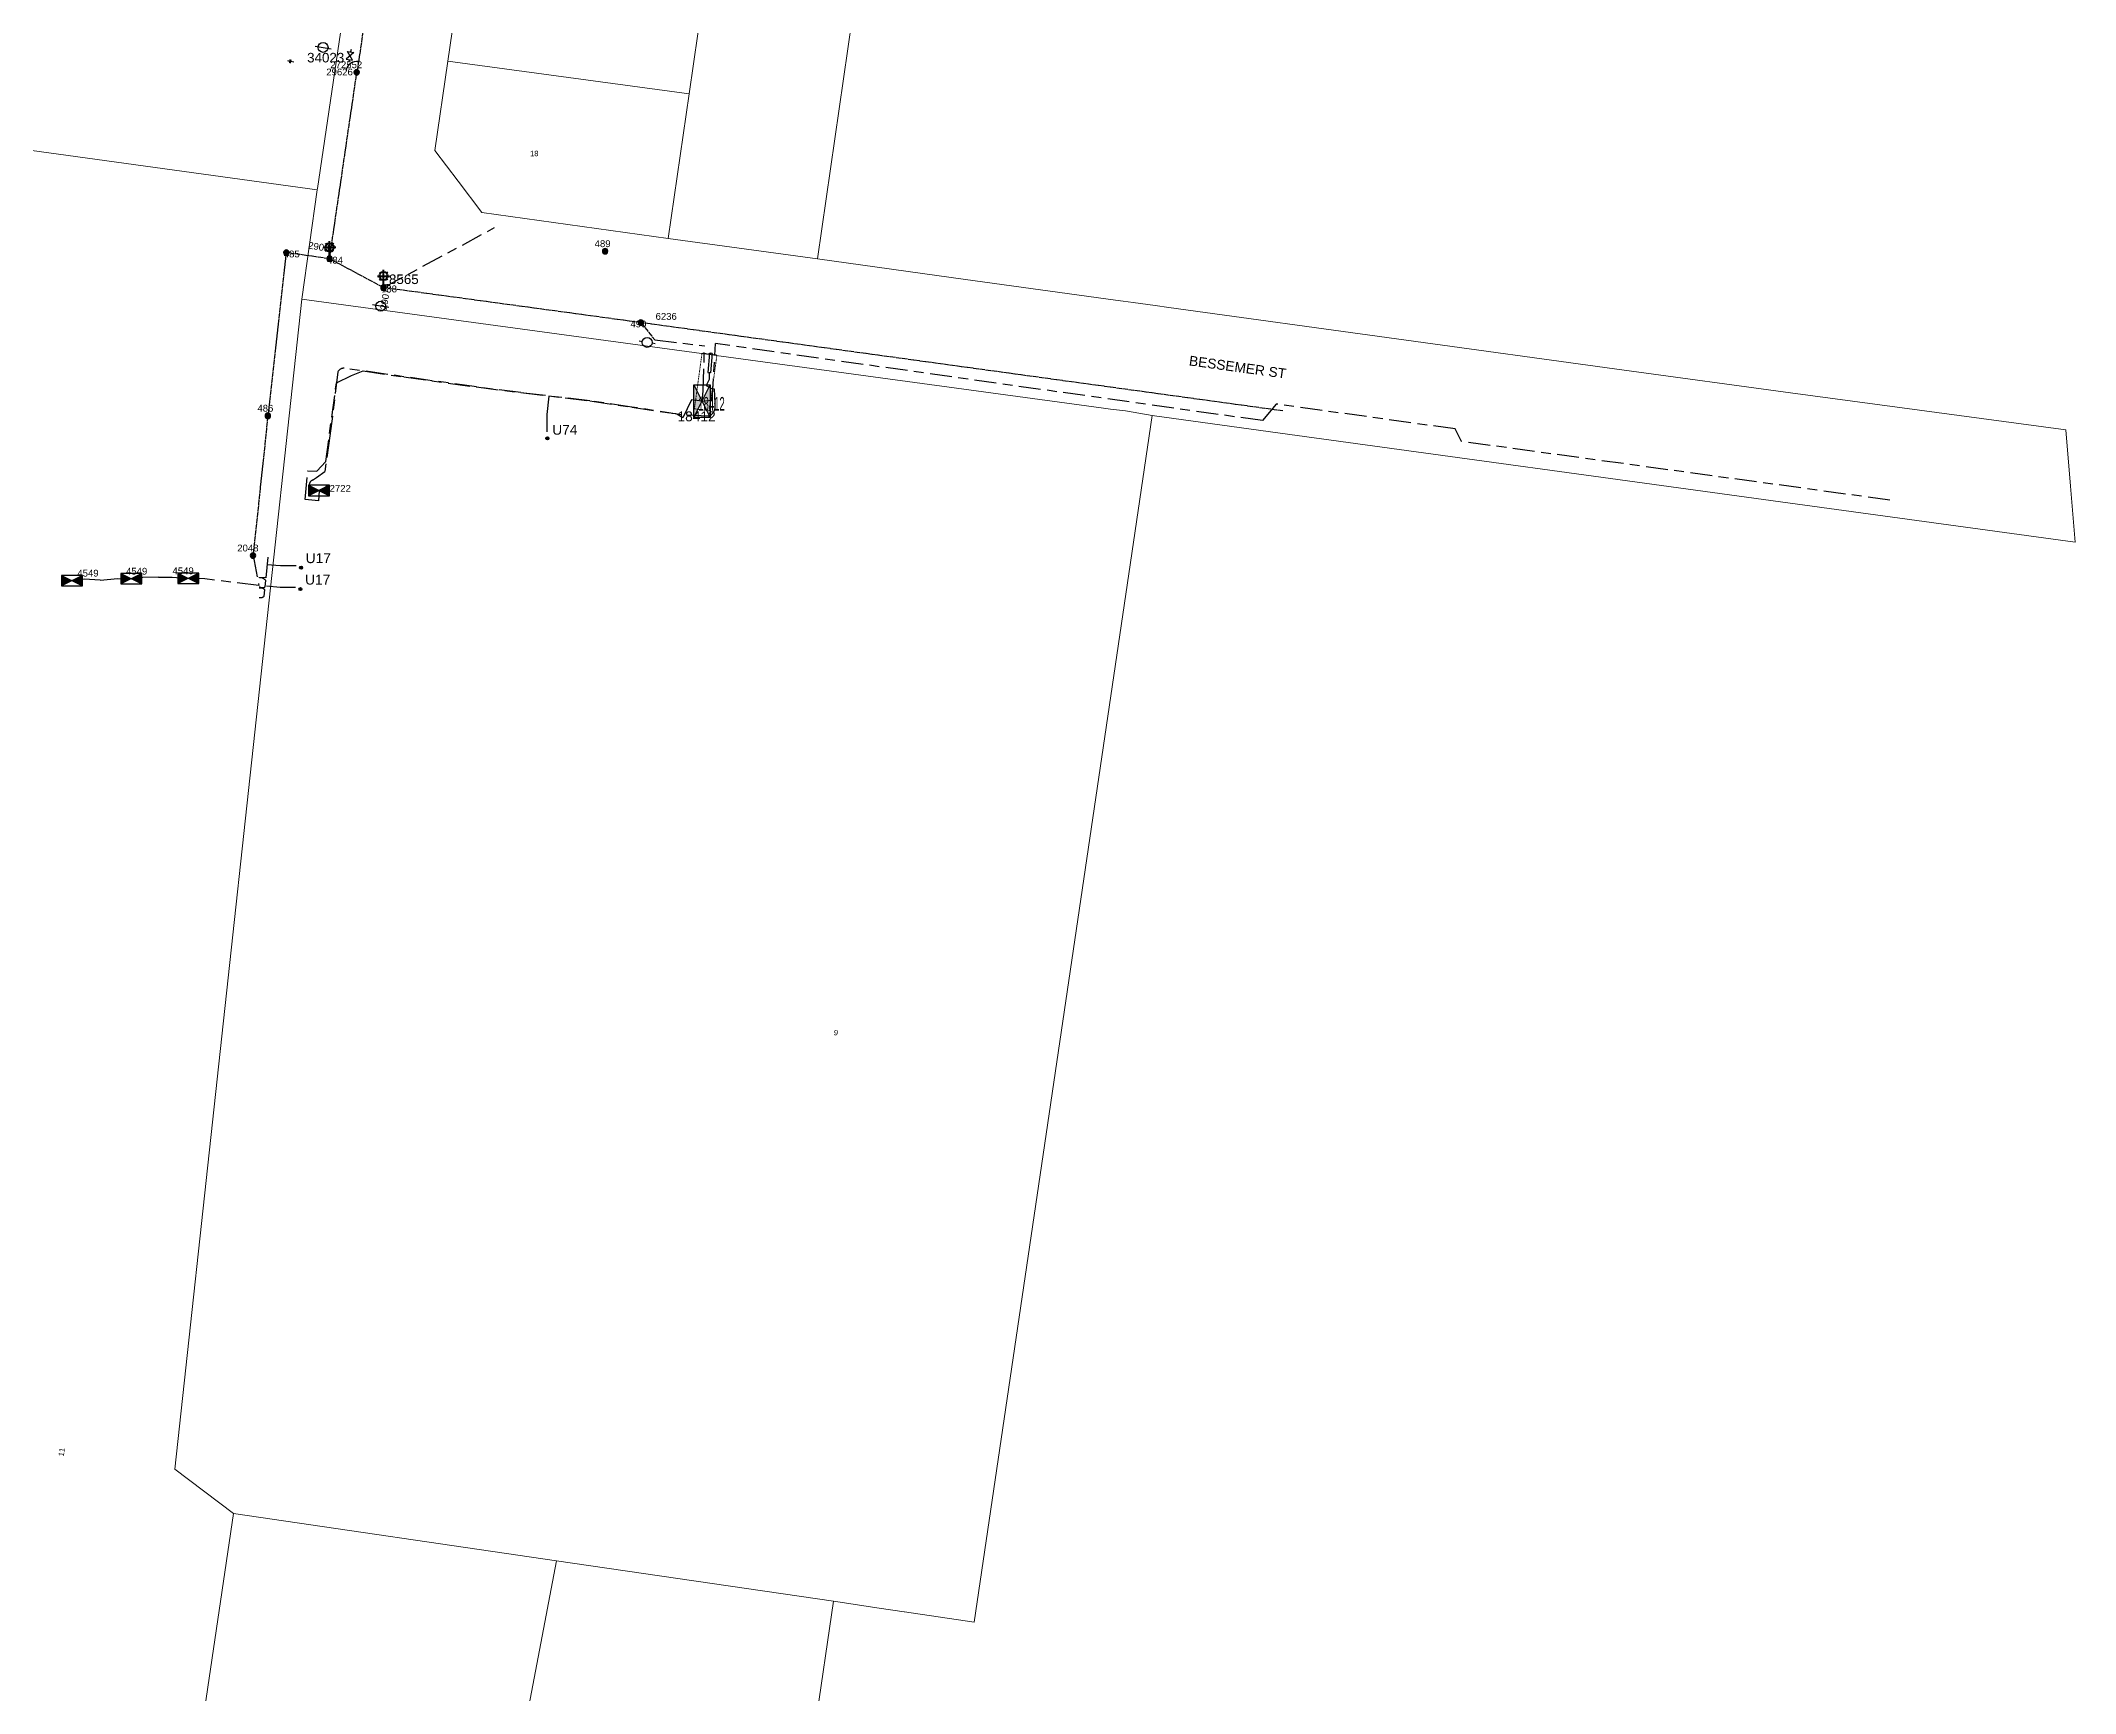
# Model space of a CAD drawing. Header units: metres. Extents: x 305195 to 309187, y 6261447 to 6263623.
# Drawn here: x 305990.3 to 306362.5, y 6262577.3 to 6262879.7 of the extents above; entities that cross this region are included whole.
import ezdxf
from ezdxf.enums import TextEntityAlignment as Align

# ---------------------------------------------------------------- set-up
doc = ezdxf.new("R2010")
doc.units = ezdxf.units.M
for name, pattern in [('Cable Exist OH', [1, 1, 0]), ('Cable Exist UG', [8.2, 4, -1.2, 1.8, -1.2]), ('HIDDEN', [0.375, 0.25, -0.125]), ('HIDDEN2', [0.1875, 0.125, -0.0625])]:
    doc.linetypes.add(name, pattern=pattern)
doc.layers.get('0').update_dxf_attribs({"color": 6})
for name, color, linetype, lineweight in [('Cadastre Land Parcels_SP_EXT', 9, 'Continuous', 5), ('Cadastre Other Property_SP_EXT', 9, 'HIDDEN', 5), ('Cadastre Roads_SP_EXT', 9, 'Continuous', 5)]:
    doc.layers.add(name, color=color, linetype=linetype, lineweight=lineweight)
for name, color, linetype in [('Duct_SP_EXT', 7, 'Continuous'), ('Equip_SP_HV_EXT', 7, 'Continuous'), ('Equip_SP_SL_EXT', 7, 'Continuous'), ('Mains_HV_EXT', 7, 'Continuous'), ('Sub_SP_EXT', 7, 'Continuous'), ('SupportsOH_SP_TR_HV_LV_SL_EXT', 7, 'Continuous'), ('Trench_SP_EXT', 7, 'Continuous')]:
    doc.layers.add(name, color=color, linetype=linetype)
doc.styles.add('HVSW_LABEL', font='arial.ttf')
doc.styles.add('iecARIAL', font='arial.ttf', dxfattribs={"height": 2})
doc.styles.add('POLE_LABEL', font='arial.ttf')
doc.styles.get("Standard").update_dxf_attribs({"font": 'arial.ttf'})

# ---------------------------------------------------------------- blocks, each defined once
blk = doc.blocks.new('SUB_PADMOUNT_EXT')
for points in [[(0, 0), (-3.84, 1.92), (-3.84, -1.92)], [(0, 0), (3.84, 1.92), (3.84, -1.92)]]:
    blk.add_hatch(color=256).paths.add_polyline_path(points)
for p, q in [((3.84, 1.92), (-3.84, -1.92)), ((-3.84, 1.92), (3.84, -1.92))]:
    blk.add_line(p, q)
blk.add_lwpolyline([(-3.84, -1.92), (3.84, -1.92), (3.84, 1.92), (-3.84, 1.92)], close=True)
for tag, height, flags, p in [('STREET_CODE', 0.2, 9, (1.5, 0)), ('ASSET_NUM', 2.5, 8, (2, 2)), ('CONSTRUCTED_VOLTAGE', 0.2, 9, (1.5, -0.2)), ('OPERATING_VOLTAGE', 0.2, 9, (1.5, -0.6)), ('ORIENTATION', 0.2, 9, (1.5, -0.8)), ('OWNED_BY', 0.2, 9, (1.5, -1)), ('OPERATED_BY', 0.2, 9, (1.5, -1.2)), ('SECONDARY_VOLTAGE', 0.2, 9, (1.5, -1.6)), ('STATE', 0.2, 9, (1.5, -1.8)), ('SUBSTATION_TYPE', 0.2, 9, (1.5, -2.2)), ('STREETNAME', 0.2, 9, (1.5, -3)), ('SUBURB', 0.2, 9, (1.5, -3.2)), ('Z', 0.2, 1, (1.5, -3.6)), ('NO_PHASES', 0.2, 9, (1.5, -0.4)), ('MAINTAINED_BY', 0.2, 9, (1.5, -1.4)), ('PARENT', 0.2, 9, (1.5, -2)), ('USAGE', 0.2, 9, (1.5, -2.4)), ('LEGEND', 0.2, 9, (1.5, -2.6)), ('LOCATION', 0.2, 9, (1.5, -2.8)), ('NOTES', 0.2, 9, (1.5, -3.4))]:
    blk.add_attdef(tag, text='', height=height, dxfattribs=dict(flags=flags)).set_placement(p, align=Align.MIDDLE_LEFT)
blk = doc.blocks.new('SL_LANTERN_EXT')
at = {"lineweight": 40}
for p, q in [((-2.25, 4.22), (2.25, 4.22)), ((-1.46, 5.68), (-1.06, 5.28)), ((-1.46, 2.76), (-1.06, 3.16)), ((0, 1.97), (0, 6.47)), ((0, 0), (0, 2.72)), ((1.46, 5.68), (1.06, 5.28)), ((1.46, 2.76), (1.06, 3.16))]:
    blk.add_line(p, q, dxfattribs=at)
blk.add_circle((0, 4.22), 1.5, dxfattribs=at)
at = {"style": 'iecARIAL', "flags": 8}
blk.add_attdef('ASSET_NUM', (1.5, 1.5), '', height=2.5, dxfattribs=at)
for tag, p, height, flags in [('OPERATING_VOLTAGE', (0.98, -1.65), 0.2, 9), ('ORIENTATION', (0.98, -1.85), 0.2, 9), ('OWNED_BY', (0.98, -2.05), 0.2, 9), ('STATE', (0.98, -2.25), 0.2, 9), ('CONSTRUCTED_VOLTAGE', (0.98, -0.65), 0.2, 9), ('CONTROL_TYPE', (0.98, -0.85), 0.2, 9), ('LANTERN_PURPOSE', (0.98, -1.05), 0.2, 9), ('LANTERN_TYPE', (0.98, -1.25), 0.2, 9), ('NO_PHASES', (0.98, -1.45), 0.2, 9), ('USAGE', (0.98, -2.45), 0.2, 9), ('CEXIST', (0.98, -2.65), 0.2, 9), ('CNEW', (0.98, -2.85), 0.2, 9), ('CNUMBER', (0.98, -3.05), 0.2, 9), ('CREMOVE', (0.98, -3.25), 0.2, 9), ('CREPLACE', (0.98, -3.45), 0.2, 9), ('LKINGHEIGHT', (0.98, -3.65), 0.2, 9), ('LBRACKET', (0.98, -3.85), 0.2, 9), ('LBRACKETVOCAB', (0.98, -4.05), 0.2, 9), ('LCATEGORY', (0.98, -4.25), 0.2, 9), ('LCHARGE1', (0.98, -4.45), 0.2, 9), ('LCHARGE1PERCENT', (0.98, -4.65), 0.2, 9), ('LCHARGE2', (0.98, -4.85), 0.2, 9), ('LCHARGE2PERCENT', (0.98, -5.05), 0.2, 9), ('LCHARGE3', (0.98, -5.25), 0.2, 9), ('LCHARGE3PERCENT', (0.98, -5.45), 0.2, 9), ('LEXIST', (0.98, -5.65), 0.2, 9), ('LLAMP', (0.98, -5.85), 0.2, 9), ('LLAMPVOCAB', (0.98, -6.05), 0.2, 9), ('LMAST', (0.98, -6.25), 0.2, 9), ('LMASTVOCAB', (0.98, -6.45), 0.2, 9), ('LNEW', (0.98, -6.65), 0.2, 9), ('LANTNUMBER', (0.98, -6.85), 0.2, 9), ('LOUTREACH', (0.98, -7.25), 0.2, 9), ('LOUTREACHVOCAB', (0.98, -7.45), 0.2, 9), ('LNUMBER', (2.18, -3.25), 2.5, 8), ('STREETNAME', (0.98, -9.25), 0.2, 9), ('SUBURB', (0.98, -9.45), 0.2, 1), ('LRATECODE', (0.98, -7.65), 0.2, 9), ('LREMOVE', (0.98, -7.85), 0.2, 9), ('LREPLACE', (0.98, -8.05), 0.2, 9), ('LTYPE', (0.98, -8.25), 0.2, 9), ('LTYPEVOCAB', (0.98, -8.45), 0.2, 9), ('LEGEND', (0.98, -8.65), 0.2, 9), ('LOCATION', (0.98, -8.85), 0.2, 9), ('NOTES', (0.98, -9.05), 0.2, 9)]:
    blk.add_attdef(tag, p, '', height=height, dxfattribs=dict(flags=flags))
blk = doc.blocks.new('POLE_EXT')
blk.add_hatch(color=256).paths.add_polyline_path([(-1, 0, 1), (1, 0, 1)])
blk.add_lwpolyline([(-1, 0, 1), (1, 0, 1)], format="xyb", close=True)
for tag, height, flags, p in [('pNumber', 2.5, 8, (-17.84, 2.07)), ('OWNED_BY', 0.2, 9, (1.35, -0.4)), ('SPECIAL_USE', 0.2, 9, (1.35, -0.8)), ('STATE', 0.2, 9, (1.35, -1)), ('cLV', 0.2, 9, (1.35, -1.4)), ('hDepth', 0.2, 9, (1.35, -1.6)), ('hDia', 0.2, 9, (1.35, -1.8)), ('cHV', 0.2, 9, (1.35, -2)), ('cLinedev', 0.2, 9, (1.35, -3.4)), ('pExisting', 0.2, 9, (1.35, -3.8)), ('pFooting', 0.2, 9, (1.35, -4.4)), ('pNew', 0.2, 9, (1.35, -4.6)), ('pRelocate', 0.2, 9, (1.35, -5)), ('pRemove', 0.2, 9, (1.35, -5.2)), ('pReplace', 0.2, 9, (1.35, -5.4)), ('pStay', 0.2, 9, (1.35, -5.6)), ('pType', 0.2, 9, (1.35, -5.8)), ('cspan', 0.2, 9, (1.35, -6)), ('STREETNAME', 0.2, 9, (1.35, -6.2)), ('SUBURB', 0.2, 9, (1.35, -6.4)), ('OPERATED_BY', 0.2, 9, (1.36, -7.01)), ('PARENT', 0.2, 9, (1.35, -0.6)), ('USAGE', 0.2, 9, (1.35, -1.2)), ('LBRACKET', 0.2, 9, (1.35, -2.2)), ('LExisting', 0.2, 9, (1.35, -2.4)), ('LANTNUMBER', 0.2, 9, (1.35, -2.6)), ('LOther', 0.2, 9, (1.35, -2.8)), ('LRemove', 0.2, 9, (1.35, -3)), ('LEGEND', 0.2, 9, (1.35, -3.2)), ('LOCATION', 0.2, 9, (1.35, -3.6)), ('PFNUMBER', 0.2, 9, (1.35, -4)), ('NEWPFNUMBER', 0.2, 9, (1.35, -4.2)), ('NOTES', 0.2, 9, (1.35, -6.6)), ('MAINTAINED_BY', 0.2, 9, (1.36, -6.81))]:
    blk.add_attdef(tag, text='', height=height, dxfattribs=dict(flags=flags)).set_placement(p, align=Align.MIDDLE_LEFT)
at = {"style": 'POLE_LABEL'}
for tag, height, flags, p in [('STRUCTURE_PLANT_NUMBER', 0.2, 9, (1.35, 0.03)), ('ASSET_NUM', 2.5, 8, (2, 2)), ('STREET_CODE', 0.2, 9, (1.35, -0.2))]:
    blk.add_attdef(tag, text='', height=height, dxfattribs=dict(at, flags=flags)).set_placement(p, align=Align.MIDDLE_LEFT)
at = {"flags": 1}
blk.add_attdef('Z', (1.35, -7.33), '', height=0.2, dxfattribs=at)
blk = doc.blocks.new('HV_ABS_OPEN_EXT')
for p, q in [((-3, 6.87), (-1.8, 6.87)), ((1.8, 6.87), (3, 6.87))]:
    blk.add_line(p, q)
blk.add_circle((0, 6.87), 1.8)
for tag, height, flags, p in [('STREET_CODE', 0.2, 9, (1.5, 0)), ('ASSET_NUM', 2.5, 8, (2, 2)), ('ACTUAL_STATUS', 0.2, 9, (1.5, -0.2)), ('CONSTRUCTED_VOLTAGE', 0.2, 9, (1.5, -0.4)), ('OPERATING_VOLTAGE', 0.2, 9, (1.5, -0.8)), ('ORIENTATION', 0.2, 9, (1.5, -1)), ('OWNED_BY', 0.2, 9, (1.5, -1.2)), ('STATE', 0.2, 9, (1.5, -1.4)), ('SWITCH_TYPE', 0.2, 9, (1.5, -1.6)), ('STREETNAME', 0.2, 9, (1.5, -2.4)), ('SUBURB', 0.2, 9, (1.5, -2.6)), ('OPERATED_BY', 0.2, 9, (1.5, -3.2)), ('Z', 0.2, 1, (1.5, -3.6)), ('NO_PHASES', 0.2, 9, (1.5, -0.6)), ('USAGE', 0.2, 9, (1.5, -1.8)), ('LEGEND', 0.2, 9, (1.5, -2)), ('LOCATION', 0.2, 9, (1.5, -2.2)), ('NOTES', 0.2, 9, (1.5, -2.8)), ('MAINTAINED_BY', 0.2, 9, (1.5, -3)), ('LABEL_ALIGNMENT', 0.2, 9, (1.5, -3.4))]:
    blk.add_attdef(tag, text='', height=height, dxfattribs=dict(flags=flags)).set_placement(p, align=Align.MIDDLE_LEFT)
blk = doc.blocks.new('HV_ABS_CLOSED_EXT')
blk.add_line((-3, 6.87), (3, 6.87))
blk.add_circle((0, 6.87), 1.8)
at = {"flags": 1}
blk.add_attdef('Z', (0, 0), '', height=0.2, dxfattribs=at)
at = {"style": 'HVSW_LABEL'}
for tag, height, flags, p in [('ASSET_NUM', 3.5, 8, (2, 2)), ('STREET_CODE', 0.2, 9, (0, -0.2))]:
    blk.add_attdef(tag, text='', height=height, dxfattribs=dict(at, flags=flags)).set_placement(p, align=Align.MIDDLE_LEFT)
at = {"flags": 9}
for tag, p in [('ACTUAL_STATUS', (0, -0.4)), ('CONSTRUCTED_VOLTAGE', (0, -0.6)), ('OPERATING_VOLTAGE', (0, -1)), ('ORIENTATION', (0, -1.2)), ('OWNED_BY', (0, -1.4)), ('STATE', (0, -1.6)), ('SWITCH_TYPE', (0, -1.8)), ('STREETNAME', (0, -2.6)), ('SUBURB', (0, -2.8)), ('NO_PHASES', (0, -0.8)), ('USAGE', (0, -2)), ('LEGEND', (0, -2.2)), ('LOCATION', (0, -2.4)), ('NOTES', (0, -3))]:
    blk.add_attdef(tag, text='', height=0.2, dxfattribs=at).set_placement(p, align=Align.MIDDLE_LEFT)
blk = doc.blocks.new('HV_DOF_CLOSED_EXT')
for p, q in [((0, 7.9), (0, 6.94)), ((0, 4.06), (0, 3.1))]:
    blk.add_line(p, q)
blk.add_lwpolyline([(-1.2, 4.06), (1.2, 4.06), (-1.2, 6.94), (1.2, 6.94)], close=True)
for tag, height, flags, p in [('STREET_CODE', 0.2, 9, (1.5, 0)), ('ASSET_NUM', 2.5, 8, (2, 2)), ('ACTUAL_STATUS', 0.2, 9, (1.5, -0.2)), ('CONSTRUCTED_VOLTAGE', 0.2, 9, (1.5, -0.4)), ('OPERATING_VOLTAGE', 0.2, 9, (1.5, -0.8)), ('ORIENTATION', 0.2, 9, (1.5, -1)), ('OWNED_BY', 0.2, 9, (1.5, -1.2)), ('OPERATED_BY', 0.2, 9, (1.5, -1.4)), ('STATE', 0.2, 9, (1.5, -1.8)), ('SWITCH_TYPE', 0.2, 9, (1.5, -2)), ('STREETNAME', 0.2, 9, (1.5, -2.8)), ('SUBURB', 0.2, 9, (1.5, -3)), ('Z', 0.2, 1, (1.5, -3.6)), ('NO_PHASES', 0.2, 9, (1.5, -0.6)), ('MAINTAINED_BY', 0.2, 9, (1.5, -1.6)), ('USAGE', 0.2, 9, (1.5, -2.2)), ('LEGEND', 0.2, 9, (1.5, -2.4)), ('LOCATION', 0.2, 9, (1.5, -2.6)), ('NOTES', 0.2, 9, (1.5, -3.2)), ('LABEL_ALIGNMENT', 0.2, 9, (1.5, -3.4))]:
    blk.add_attdef(tag, text='', height=height, dxfattribs=dict(flags=flags)).set_placement(p, align=Align.MIDDLE_LEFT)
blk = doc.blocks.new('HV_CAPACITOR_EXT')
for p, q in [((-0.57, 1.46), (0.63, 1.46)), ((-0.57, 1.1), (0.67, 1.1)), ((-0.02, 1.46), (-0.02, 2.26)), ((-0.01, 0), (0, 1.1))]:
    blk.add_line(p, q)
for tag, height, flags, p in [('STREET_CODE', 0.2, 9, (1.5, 0)), ('ASSET_NUM', 2.5, 8, (2, 2)), ('CAPACITOR_TYPE', 0.2, 9, (1.5, -0.2)), ('CONSTRUCTED_VOLTAGE', 0.2, 9, (1.5, -0.4)), ('OPERATING_VOLTAGE', 0.2, 9, (1.5, -0.8)), ('ORIENTATION', 0.2, 9, (1.5, -1)), ('OPERATED_BY', 0.2, 9, (1.5, -1.4)), ('OWNED_BY', 0.2, 9, (1.5, -1.6)), ('STATE', 0.2, 9, (1.5, -1.8)), ('STREETNAME', 0.2, 9, (1.5, -2.6)), ('SUBURB', 0.2, 9, (1.5, -2.8)), ('Z', 0.2, 1, (1.5, -3.2)), ('NO_PHASES', 0.2, 9, (1.5, -0.6)), ('MAINTAINED_BY', 0.2, 9, (1.5, -1.2)), ('USAGE', 0.2, 9, (1.5, -2)), ('LEGEND', 0.2, 9, (1.5, -2.2)), ('LOCATION', 0.2, 9, (1.5, -2.4)), ('NOTES', 0.2, 9, (1.5, -3))]:
    blk.add_attdef(tag, text='', height=height, dxfattribs=dict(flags=flags)).set_placement(p, align=Align.MIDDLE_LEFT)
blk = doc.blocks.new('SWITCHING_STATION_EXT')
blk.add_hatch(color=256).paths.add_polyline_path([(-3, 3), (-3, -3), (0, 0)])
h = blk.add_hatch(color=256)
h.paths.add_polyline_path([(0, 0), (3, -3), (3, 3)])
h.paths.add_polyline_path([(3.59, -1.15), (4.63, -1.15), (4.63, -0.85), (3.59, -0.85)], flags=9)
h.paths.add_polyline_path([(3.59, -0.95), (4.83, -0.95), (4.83, -0.65), (3.59, -0.65)], flags=9)
h.paths.add_polyline_path([(3.59, -0.75), (4.63, -0.75), (4.63, -0.45), (3.59, -0.45)], flags=9)
h.paths.add_polyline_path([(3.59, -0.55), (4.83, -0.55), (4.83, -0.25), (3.59, -0.25)], flags=9)
h.paths.add_polyline_path([(3.59, -0.35), (5.69, -0.35), (5.69, -0.05), (3.59, -0.05)], flags=9)
for p, q in [((-3, 3), (3, -3)), ((-3, -3), (3, 3)), ((-2.4, 2.33), (-2.4, 2.33, 0)), ((2.33, 2.33), (2.33, 2.33, 0))]:
    blk.add_line(p, q)
blk.add_lwpolyline([(-3, 3), (3, 3), (3, -3), (-3, -3)], close=True)
for tag, height, flags, p in [('STREET_CODE', 0.2, 9, (1.5, 0)), ('ASSET_NUM', 2.5, 8, (3.46, 2)), ('CONSTRUCTED_VOLTAGE', 0.2, 9, (1.5, -0.2)), ('OPERATING_VOLTAGE', 0.2, 9, (1.5, -0.6)), ('OPERATED_BY', 0.2, 9, (1.5, -0.8)), ('ORIENTATION', 0.2, 9, (1.5, -1.2)), ('OWNED_BY', 0.2, 9, (1.5, -1.4)), ('STATE', 0.2, 9, (1.5, -1.6)), ('SITE_TYPE', 0.2, 9, (1.5, -2.6)), ('STREETNAME', 0.2, 9, (1.5, -2.8)), ('SUBURB', 0.2, 9, (1.5, -3)), ('Z', 0.2, 1, (1.5, -3.4)), ('NO_PHASES', 0.2, 9, (1.5, -0.4)), ('MAINTAINED_BY', 0.2, 9, (1.5, -1)), ('PARENT', 0.2, 9, (1.5, -1.8)), ('USAGE', 0.2, 9, (1.5, -2)), ('LEGEND', 0.2, 9, (1.5, -2.2)), ('LOCATION', 0.2, 9, (1.5, -2.4)), ('NOTES', 0.2, 9, (1.5, -3.2))]:
    blk.add_attdef(tag, text='', height=height, dxfattribs=dict(flags=flags)).set_placement(p, align=Align.MIDDLE_LEFT)
blk = doc.blocks.new('CABLE_LARGE_EXT')
h = blk.add_hatch(color=256)
edge = h.paths.add_edge_path()
edge.add_arc((0, 0.55), 0.55, 0, 360)
blk.add_circle((0, 0.55), 0.55)
at = {"flags": 1}
blk.add_attdef('Z', (0, 0), '', height=0.2, dxfattribs=at)
at = {"flags": 9}
for tag, p in [('COND_CODE', (0, 0)), ('STATE', (0, -0.4)), ('XSECT_SIZE', (0, -0.6)), ('FB_REFERENCE', (0, -0.2)), ('NOTES', (0, -0.8))]:
    blk.add_attdef(tag, text='', height=0.2, dxfattribs=at).set_placement(p, align=Align.MIDDLE_LEFT)

msp = doc.modelspace()

# ---------------------------------------------------------------- linework, layer by layer
at = {"layer": 'Cadastre Land Parcels_SP_EXT', "linetype": 'Continuous'}
for points in [[(305909.62, 6262804.72), (305893.53, 6262872.68), (306040.91, 6262852.41), (306040.94, 6262852.63), (306068.82, 6263041.37), (306057.84, 6263048.95), (305907.79, 6263085.72), (305795.83, 6263101.12), (305816.39, 6263041.74), (305838.08, 6262977.05), (305858.45, 6262912.33), (305881.47, 6262834.95), (305891.28, 6262800.43), (305909.62, 6262804.72)], [(306112.87, 6262897.48), (306108.92, 6262869.99), (306105.12, 6262843.5), (306132.4, 6262839.74), (306142.73, 6262911.18), (306144.07, 6262920.43)], [(306068.78, 6262903.14), (306064.79, 6262875.95), (306108.92, 6262869.99)], [(306064.79, 6262875.95), (306062.41, 6262859.61), (306066.66, 6262854.01), (306071.01, 6262848.26), (306105.12, 6262843.5)], [(305909.62, 6262804.72), (305959.87, 6262593.1), (305975.55, 6262567.8), (305992.59, 6262537.83), (306002.8, 6262522.58), (305999.73, 6262501.24), (306003.93, 6262495.25), (306007.85, 6262489.17), (306011.34, 6262512.94), (306015.81, 6262544.06), (306020.33, 6262574.68), (306025.55, 6262610.19), (306014.83, 6262618.29), (306038.06, 6262832.41), (306040.91, 6262852.41)], [(306189.36, 6262782.14), (306193.63, 6262811.13), (306188.75, 6262811.94), (306188.21, 6262812.03), (306186.02, 6262812.27), (306184.33, 6262812.5), (306038.06, 6262832.41), (306014.83, 6262618.29), (306025.55, 6262610.19), (306084.66, 6262601.53), (306135.32, 6262594.11), (306143.71, 6262592.85), (306148.26, 6262592.17), (306148.31, 6262592.16), (306161.1, 6262590.28), (306189.36, 6262782.14)], [(306025.55, 6262610.19), (306020.33, 6262574.68)], [(306084.66, 6262601.53), (306077.97, 6262566.26), (306080.47, 6262555.05), (306128.62, 6262548.29), (306135.32, 6262594.11)]]:
    msp.add_lwpolyline(points, dxfattribs=at)
at = {"layer": 'Cadastre Other Property_SP_EXT', "linetype": 'HIDDEN2'}
msp.add_lwpolyline([(306111.29, 6262822.53), (306109.9, 6262812.32), (306112.62, 6262811.95), (306114.01, 6262822.16), (306111.29, 6262822.53)], dxfattribs=at)
at = {"layer": 'Cadastre Roads_SP_EXT', "linetype": 'Continuous'}
msp.add_lwpolyline([(306068.82, 6263041.37), (306040.94, 6262852.63), (306040.91, 6262852.41), (306038.06, 6262832.41), (306184.33, 6262812.5), (306186.02, 6262812.27), (306188.21, 6262812.03), (306188.75, 6262811.94), (306193.62, 6262811.13), (306217.03, 6262807.88), (306308.6, 6262795.3), (306339.35, 6262791.09), (306362.52, 6262787.91), (306361.65, 6262798.19), (306360.77, 6262808.45), (306310.43, 6262815.27), (306279.97, 6262819.38), (306196.7, 6262830.86), (306194.18, 6262831.2), (306190.17, 6262831.75), (306188.34, 6262832), (306186.95, 6262832.19), (306159.49, 6262835.96), (306132.4, 6262839.74), (306105.12, 6262843.5), (306071.01, 6262848.26), (306066.66, 6262854.01), (306062.41, 6262859.61), (306064.79, 6262875.95), (306068.78, 6262903.14)], dxfattribs=at)
at = {"layer": 'Duct_SP_EXT'}
for p, q in [((306112.68, 6262822.51), (306112.34, 6262818.95)), ((306112.68, 6262822.51), (306112.92, 6262822.48)), ((306113.16, 6262822.46), (306112.82, 6262818.91)), ((306113.16, 6262822.46), (306112.92, 6262822.48)), ((306112.34, 6262818.95), (306112.58, 6262818.93)), ((306112.82, 6262818.91), (306112.58, 6262818.93))]:
    msp.add_line(p, q, dxfattribs=at)
for points in [[(306082.95, 6262808.14), (306082.95, 6262811.26), (306083.35, 6262814.66)], [(306037.03, 6262783.56), (306034.2, 6262783.56), (306031.7, 6262783.79)], [(306036.92, 6262779.63), (306034.1, 6262779.63), (306031.59, 6262779.87)]]:
    msp.add_lwpolyline(points, dxfattribs=at)
at = {"layer": 'Mains_HV_EXT', "linetype": 'Cable Exist OH'}
for p, q in [((306054.06, 6262914.2), (306048.17, 6262873.92)), ((306043.15, 6262839.78), (306048.15, 6262873.92)), ((306035.23, 6262840.9), (306031.86, 6262811.04)), ((306043.15, 6262839.78), (306035.23, 6262840.9)), ((306053.02, 6262834.5), (306043.15, 6262839.78)), ((306100.11, 6262828.09), (306053.02, 6262834.5)), ((306101.79, 6262827.86), (306100.11, 6262828.09)), ((306100.11, 6262828.09), (306102.63, 6262824.95)), ((306217.53, 6262811.94), (306101.79, 6262827.86)), ((306031.86, 6262811.04), (306029.15, 6262785.47))]:
    msp.add_line(p, q, dxfattribs=at)
at = {"layer": 'Mains_HV_EXT', "linetype": 'Cable Exist UG'}
for p, q in [((306102.63, 6262824.95), (306111.73, 6262823.84)), ((306113.15, 6262813.89), (306113.78, 6262824.25)), ((306213.82, 6262810.16), (306113.78, 6262824.25)), ((306111.52, 6262815.61), (306111.73, 6262823.84)), ((306042.46, 6262802.67), (306044.42, 6262817.1)), ((306044.42, 6262817.1), (306047.17, 6262818.4)), ((306047.17, 6262818.4), (306049.27, 6262819.25)), ((306049.27, 6262819.25), (306056.71, 6262818.17)), ((306056.71, 6262818.17), (306070.03, 6262816.32)), ((306070.03, 6262816.32), (306078.12, 6262815.28)), ((306078.12, 6262815.28), (306090.79, 6262813.78)), ((306090.79, 6262813.78), (306098.47, 6262812.61)), ((306109.37, 6262813.95), (306107.79, 6262810.66)), ((306111.29, 6262813.74), (306109.37, 6262813.95)), ((306111.29, 6262813.74), (306111.52, 6262815.61)), ((306111.29, 6262813.74), (306113.15, 6262813.89)), ((306216.32, 6262813.19), (306213.82, 6262810.16)), ((306249.09, 6262808.64), (306216.32, 6262813.19)), ((306098.47, 6262812.61), (306105.74, 6262811.55)), ((306105.74, 6262811.55), (306106.47, 6262811.45)), ((306107.79, 6262810.66), (306106.66, 6262811.37)), ((306250.24, 6262806.34), (306249.09, 6262808.64)), ((306328.58, 6262795.62), (306250.24, 6262806.34)), ((306040.83, 6262800.92), (306042.46, 6262802.67)), ((306038.69, 6262795.75), (306039.17, 6262800.99)), ((306039.17, 6262800.99), (306040.83, 6262800.92)), ((306041.11, 6262795.48), (306038.69, 6262795.75)), ((306041.24, 6262797.33), (306041.11, 6262795.48)), ((306029.15, 6262785.47), (306030.24, 6262780.01)), ((305998.28, 6262781.16), (305996.01, 6262780.88)), ((306001.21, 6262780.98), (305998.28, 6262781.16)), ((306001.21, 6262780.98), (306004.43, 6262781.28)), ((306004.43, 6262781.28), (306006.86, 6262781.23)), ((306008.97, 6262781.43), (306006.86, 6262781.23)), ((306011.87, 6262781.49), (306008.97, 6262781.43)), ((306011.87, 6262781.49), (306014.37, 6262781.54)), ((306014.37, 6262781.54), (306016.79, 6262781.31)), ((306020.32, 6262781.2), (306016.79, 6262781.31)), ((306030.24, 6262780.01), (306020.32, 6262781.2))]:
    msp.add_line(p, q, dxfattribs=at)
at = {"layer": 'Mains_HV_EXT', "linetype": 'Continuous'}
msp.add_arc((306048.1, 6262873.93), 1.96, 79.9866, 170.9163, dxfattribs=at)
at = {"layer": 'Trench_SP_EXT', "linetype": 'Cable Exist UG'}
for points in [[(306053.02, 6262834.5), (306073.34, 6262845.48)], [(306031.83, 6262785.19), (306031.47, 6262781.37), (306030.23, 6262781.43)]]:
    msp.add_lwpolyline(points, dxfattribs=at)
for points in [[(306112.58, 6262818.93), (306112.61, 6262817.7), (306112.04, 6262816.6), (306112.93, 6262816.12), (306113.51, 6262815.96), (306113.63, 6262813.32, -0.400158), (306112.46, 6262810.96), (306107.56, 6262811.22), (306098.46, 6262812.64), (306090.79, 6262813.78), (306078.12, 6262815.28), (306070.03, 6262816.32), (306045.85, 6262819.75, 0.292891), (306044.68, 6262819.11), (306043.23, 6262807.37), (306042.27, 6262800.85)], [(306041.11, 6262797.35), (306039.71, 6262797.62, -0.504246), (306040, 6262799.27), (306040.79, 6262799.75), (306042.27, 6262800.85)], [(306030.31, 6262781.42, -0.231775), (306031.43, 6262780.95), (306031.31, 6262779.68, -0.067322), (306030.28, 6262779.59)], [(306030.29, 6262779.68, -0.132583), (306031.22, 6262779.27), (306031.11, 6262777.96, -0.199815), (306030.28, 6262777.79)]]:
    msp.add_lwpolyline(points, format="xyb", dxfattribs=at)

# ---------------------------------------------------------------- block references
at = {"layer": 'Duct_SP_EXT', "xscale": 0.5, "yscale": 0.5, "zscale": 0.5}
for p in [(306083, 6262806.64), (306037.93, 6262782.97), (306037.82, 6262779.05)]:
    msp.add_blockref('CABLE_LARGE_EXT', p, dxfattribs=at)
at = {"layer": 'Equip_SP_HV_EXT', "xscale": 0.5, "yscale": 0.5, "zscale": 0.5, "rotation": 80.33352072706711}
msp.add_blockref('HV_CAPACITOR_EXT', (306036.62, 6262875.79), dxfattribs=at)
at = {"layer": 'Equip_SP_HV_EXT'}
ref = msp.add_blockref('HV_ABS_CLOSED_EXT', (306041.44, 6262875.06), dxfattribs=dict(at, xscale=0.5, yscale=0.5, zscale=0.5, rotation=351.0735920425565))
ref.add_attrib('ASSET_NUM', '34023', dxfattribs={"layer": '0', "height": 1.75, "style": 'HVSW_LABEL'}).set_placement((306042.44, 6262875.18), align=Align.BOTTOM_CENTER)
ref = msp.add_blockref('HV_DOF_CLOSED_EXT', (306046.41, 6262874.2), dxfattribs=dict(at, xscale=0.5, yscale=0.5, zscale=0.5, rotation=350.0535928621937))
ref.add_attrib('ASSET_NUM', '29626', dxfattribs={"layer": '0', "height": 1.25}).set_placement((306047.41, 6262874.58), align=Align.TOP_RIGHT)
ref = msp.add_blockref('HV_ABS_CLOSED_EXT', (306053.02, 6262834.5), dxfattribs=dict(at, xscale=0.5, yscale=0.5, zscale=0.5, rotation=171.0580815820026))
ref.add_attrib('ASSET_NUM', '8565', dxfattribs={"layer": '0', "height": 1.75, "style": 'HVSW_LABEL'}).set_placement((306054.02, 6262834.63), align=Align.BOTTOM_LEFT)
ref = msp.add_blockref('HV_ABS_OPEN_EXT', (306101.79, 6262827.86), dxfattribs=dict(at, xscale=0.5, yscale=0.5, zscale=0.5, rotation=170.9801502272966))
ref.add_attrib('ASSET_NUM', '6236', dxfattribs={"layer": '0', "height": 1.25}).set_placement((306102.79, 6262828.24), align=Align.BOTTOM_LEFT)
at = {"layer": 'Equip_SP_SL_EXT'}
ref = msp.add_blockref('SL_LANTERN_EXT', (306043.15, 6262839.78), dxfattribs=dict(at, xscale=0.5, yscale=0.5, zscale=0.5))
ref.add_attrib('ASSET_NUM', '29080', dxfattribs={"layer": '0', "height": 1.25, "rotation": 351.0618, "style": 'iecARIAL'}).set_placement((306043.9, 6262840.53), align=Align.BOTTOM_RIGHT)
ref = msp.add_blockref('SL_LANTERN_EXT', (306053.02, 6262834.5), dxfattribs=dict(at, xscale=0.5, yscale=0.5, zscale=0.5))
ref.add_attrib('ASSET_NUM', '29079', dxfattribs={"layer": '0', "height": 1.25, "rotation": 80.7556, "style": 'iecARIAL'}).set_placement((306053.77, 6262835.25), align=Align.MIDDLE_RIGHT)
at = {"layer": 'Sub_SP_EXT'}
ref = msp.add_blockref('SWITCHING_STATION_EXT', (306111.29, 6262813.74), dxfattribs=dict(at, xscale=0.5))
ref.add_attrib('ASSET_NUM', '18412', dxfattribs={"layer": '0', "height": 2.5, "width": 0.5}).set_placement((306113.02, 6262814.49), align=Align.TOP_CENTER)
ref = msp.add_blockref('SUB_PADMOUNT_EXT', (306041.19, 6262797.38), dxfattribs=dict(at, xscale=0.5, yscale=0.5, zscale=0.5))
ref.add_attrib('ASSET_NUM', '12722', dxfattribs={"layer": '0', "height": 1.25}).set_placement((306042.19, 6262797.76), align=Align.MIDDLE_LEFT)
ref = msp.add_blockref('SUB_PADMOUNT_EXT', (306006.86, 6262781.23), dxfattribs=dict(at, xscale=0.5, yscale=0.5, zscale=0.5))
ref.add_attrib('ASSET_NUM', '4549', dxfattribs={"layer": '0', "height": 1.25}).set_placement((306007.86, 6262781.6), align=Align.BOTTOM_CENTER)
ref = msp.add_blockref('SUB_PADMOUNT_EXT', (306017.3, 6262781.29), dxfattribs=dict(at, xscale=0.5, yscale=0.5, zscale=0.5))
ref.add_attrib('ASSET_NUM', '4549', dxfattribs={"layer": '0', "height": 1.25}).set_placement((306018.3, 6262781.67), align=Align.BOTTOM_RIGHT)
ref = msp.add_blockref('SUB_PADMOUNT_EXT', (305996.01, 6262780.88), dxfattribs=dict(at, xscale=0.5, yscale=0.5, zscale=0.5))
ref.add_attrib('ASSET_NUM', '4549', dxfattribs={"layer": '0', "height": 1.25}).set_placement((305997.01, 6262781.25), align=Align.BOTTOM_LEFT)
at = {"layer": 'SupportsOH_SP_TR_HV_LV_SL_EXT'}
ref = msp.add_blockref('POLE_EXT', (306048.12, 6262873.9), dxfattribs=dict(at, xscale=0.5, yscale=0.5, zscale=0.5))
ref.add_attrib('ASSET_NUM', '272552', dxfattribs={"layer": '0', "height": 1.25, "style": 'POLE_LABEL'}).set_placement((306049.12, 6262874.28), align=Align.BOTTOM_RIGHT)
ref = msp.add_blockref('POLE_EXT', (306093.56, 6262841.16), dxfattribs=dict(at, xscale=0.5, yscale=0.5, zscale=0.5))
ref.add_attrib('ASSET_NUM', '489', dxfattribs={"layer": '0', "height": 1.25, "rotation": 0.057, "style": 'POLE_LABEL'}).set_placement((306094.56, 6262841.54), align=Align.BOTTOM_RIGHT)
ref = msp.add_blockref('POLE_EXT', (306035.23, 6262840.9), dxfattribs=dict(at, xscale=0.5, yscale=0.5, zscale=0.5))
ref.add_attrib('ASSET_NUM', '485', dxfattribs={"layer": '0', "height": 1.25, "rotation": 0.5318, "style": 'POLE_LABEL'}).set_placement((306036.23, 6262841.28), align=Align.TOP_CENTER)
ref = msp.add_blockref('POLE_EXT', (306043.15, 6262839.78), dxfattribs=dict(at, xscale=0.5, yscale=0.5, zscale=0.5))
ref.add_attrib('ASSET_NUM', '484', dxfattribs={"layer": '0', "height": 1.25, "rotation": 0.0096, "style": 'POLE_LABEL'}).set_placement((306044.15, 6262840.15), align=Align.TOP_CENTER)
ref = msp.add_blockref('POLE_EXT', (306053.02, 6262834.5), dxfattribs=dict(at, xscale=0.5, yscale=0.5, zscale=0.5))
ref.add_attrib('ASSET_NUM', '488', dxfattribs={"layer": '0', "height": 1.25, "rotation": 0.4428, "style": 'POLE_LABEL'}).set_placement((306054.02, 6262834.88), align=Align.TOP_CENTER)
ref = msp.add_blockref('POLE_EXT', (306100.11, 6262828.09), dxfattribs=dict(at, xscale=0.5, yscale=0.5, zscale=0.5))
ref.add_attrib('ASSET_NUM', '490', dxfattribs={"layer": '0', "height": 1.25, "rotation": 359.6163, "style": 'POLE_LABEL'}).set_placement((306101.11, 6262828.46), align=Align.TOP_RIGHT)
ref = msp.add_blockref('POLE_EXT', (306031.86, 6262811.04), dxfattribs=dict(at, xscale=0.5, yscale=0.5, zscale=0.5))
ref.add_attrib('ASSET_NUM', '486', dxfattribs={"layer": '0', "height": 1.25, "rotation": 359.5683, "style": 'POLE_LABEL'}).set_placement((306032.86, 6262811.42), align=Align.BOTTOM_RIGHT)
ref = msp.add_blockref('POLE_EXT', (306029.15, 6262785.47), dxfattribs=dict(at, xscale=0.5, yscale=0.5, zscale=0.5))
ref.add_attrib('ASSET_NUM', '2048', dxfattribs={"layer": '0', "height": 1.25, "style": 'POLE_LABEL'}).set_placement((306030.15, 6262785.85), align=Align.BOTTOM_RIGHT)

# ---------------------------------------------------------------- texts
at = {"layer": 'Cadastre Land Parcels_SP_EXT'}
msp.add_text('18', height=1, dxfattribs=at).set_placement((306079.82, 6262858.55))
for s, rotation, p in [('9', 352.2459, (306135.34, 6262697.73)), ('11', 81.9045, (305994.52, 6262620.58))]:
    msp.add_text(s, height=1, rotation=rotation, dxfattribs=at).set_placement(p)
at = {"layer": 'Cadastre Roads_SP_EXT'}
msp.add_text('BESSEMER ST', height=1.8, rotation=352.2034, dxfattribs=at).set_placement((306200.29, 6262820.28))
at = {"layer": 'Duct_SP_EXT'}
for s, p in [('U74', (306083.89, 6262807.59)), ('U17', (306038.78, 6262784.09)), ('U17', (306038.67, 6262780.16))]:
    msp.add_text(s, height=1.8, dxfattribs=at).set_placement(p)
at = {"layer": 'Sub_SP_EXT'}
msp.add_text('18412', height=1.8, dxfattribs=at).set_placement((306106.8, 6262810.04))

doc.saveas('drawing.dxf')
